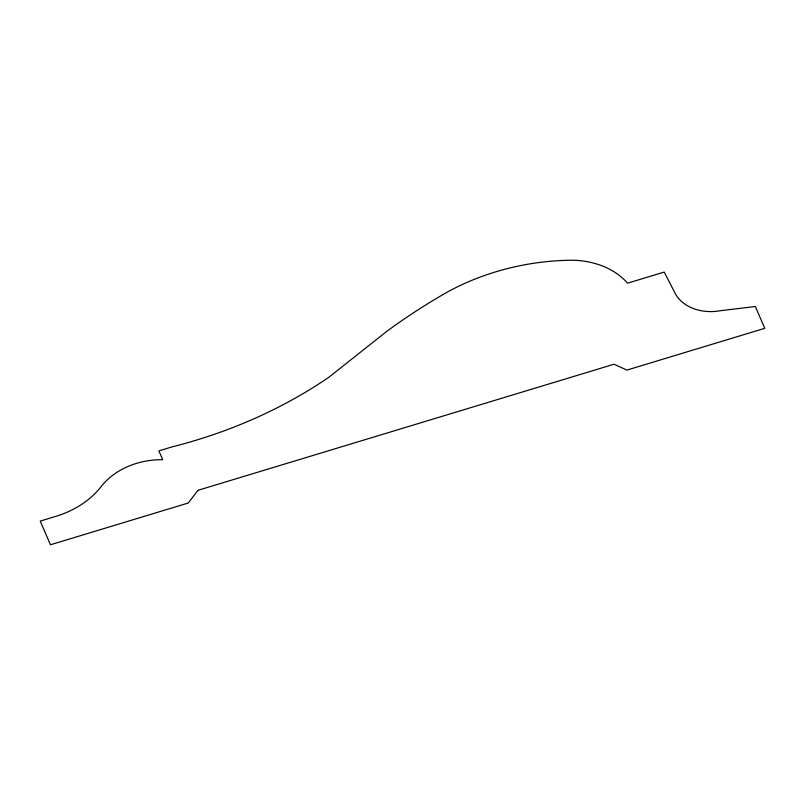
<?xml version="1.0" encoding="UTF-8"?>
<svg xmlns="http://www.w3.org/2000/svg" width="805" height="805" viewBox="0 0 805 805"><rect width="100%" height="100%" fill="white"/><g stroke="black" fill="none" stroke-linecap="round" stroke-linejoin="round"><path stroke-width="1.21" d="M197.96 490.315L188.239 503.024L50.453 544.774L40.25 521.087L56.924 516.035A84.837 65.275 -7.1 0 0 101.511 486.119A66 50.775 -7.1 0 1 162.701 459.725L158.897 450.891L172.23 446.845A412.854 317.653 -7.1 0 0 328.832 377.273L387.145 331.066A586.141 450.981 -7.1 0 1 447.399 292.034A210.286 161.795 -7.1 0 1 571.47 260.226A72.993 56.159 -7.1 0 1 627.528 283.189L664.206 272.08L675.657 294.298A41.246 31.727 -7.1 0 0 720.415 310.7L755.362 306.534L764.75 328.319L626.954 370.079L614.014 364.242L197.96 490.315"/></g></svg>
